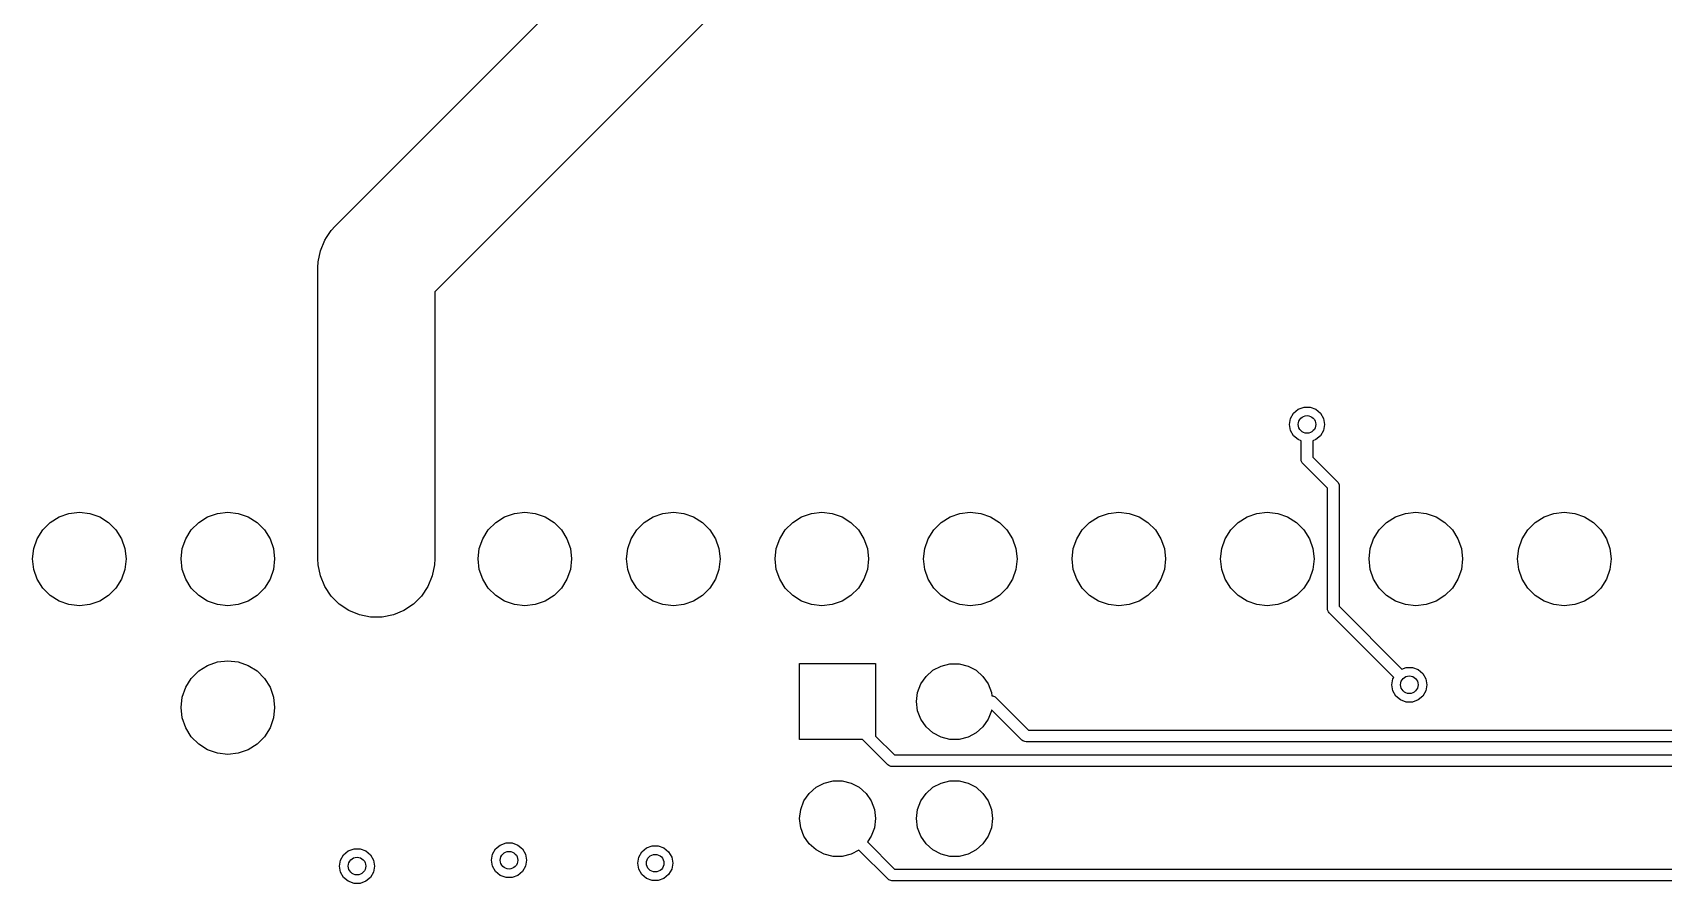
# Model space of a CAD drawing. Extents: x 0 to 530, y -238 to 0.
# Drawn here: x 280.81 to 308.7, y -152.31 to -137.76 of the extents above; entities that cross this region are included whole.
import ezdxf

# ---------------------------------------------------------------- set-up
doc = ezdxf.new("R2010")
doc.units = 0
doc.layers.add('BLACK', color=7, linetype='CONTINUOUS')

msp = doc.modelspace()

# ---------------------------------------------------------------- linework, layer by layer
at = {"layer": 'BLACK', "linetype": 'CONTINUOUS'}
for p, q in [((285.982893, -141.072893), (296.56, -130.495786)), ((298.267106, -131.617107), (287.69, -142.194213)), ((285.839226, -141.261987), (285.916989, -141.145606)), ((285.916989, -141.145606), (285.982893, -141.072893)), ((285.73306, -141.489715), (285.808079, -141.308603)), ((285.808079, -141.308603), (285.839226, -141.261987)), ((285.69, -141.78), (285.694815, -141.681983)), ((285.694815, -141.681983), (285.73306, -141.489715)), ((285.69, -146.76), (285.69, -141.78)), ((287.69, -142.194213), (287.69, -146.76)), ((302.380187, -144.267164), (302.46, -144.200192)), ((302.46, -144.200192), (302.557906, -144.164558)), ((302.557906, -144.164558), (302.662094, -144.164558)), ((302.662094, -144.164558), (302.76, -144.200192)), ((302.76, -144.200192), (302.839813, -144.267164)), ((302.31, -144.46), (302.328092, -144.357394)), ((302.328092, -144.562606), (302.31, -144.46)), ((302.328092, -144.357394), (302.380187, -144.267164)), ((302.839813, -144.267164), (302.891908, -144.357394)), ((302.891908, -144.357394), (302.91, -144.46)), ((302.91, -144.46), (302.891908, -144.562606)), ((302.380187, -144.652836), (302.328092, -144.562606)), ((302.46, -144.719808), (302.380187, -144.652836)), ((302.51, -144.738006), (302.46, -144.719808)), ((302.51, -145.06), (302.51, -144.738006)), ((302.76, -144.719808), (302.71, -144.738006)), ((302.71, -144.738006), (302.71, -145.018578)), ((302.839813, -144.652836), (302.76, -144.719808)), ((302.891908, -144.562606), (302.839813, -144.652836)), ((302.71, -145.018578), (303.130711, -145.439289)), ((302.511921, -145.079509), (302.51, -145.06)), ((302.526853, -145.115557), (302.511921, -145.079509)), ((302.539289, -145.130711), (302.526853, -145.115557)), ((302.96, -145.551422), (302.539289, -145.130711)), ((302.96, -147.61), (302.96, -145.551422)), ((303.130711, -145.439289), (303.143147, -145.454443)), ((303.143147, -145.454443), (303.158079, -145.490491)), ((303.158079, -145.490491), (303.16, -145.51)), ((303.16, -145.51), (303.16, -147.568578)), ((280.984535, -146.261208), (281.111208, -146.134535)), ((281.111208, -146.134535), (281.262893, -146.039225)), ((281.262893, -146.039225), (281.431983, -145.980058)), ((281.431983, -145.980058), (281.61, -145.96)), ((281.61, -145.96), (281.788017, -145.980058)), ((281.788017, -145.980058), (281.957107, -146.039225)), ((281.957107, -146.039225), (282.108792, -146.134535)), ((282.108792, -146.134535), (282.235465, -146.261208)), ((283.524535, -146.261208), (283.651208, -146.134535)), ((283.651208, -146.134535), (283.802893, -146.039225)), ((283.802893, -146.039225), (283.971983, -145.980058)), ((283.971983, -145.980058), (284.15, -145.96)), ((284.15, -145.96), (284.328017, -145.980058)), ((284.328017, -145.980058), (284.497107, -146.039225)), ((284.497107, -146.039225), (284.648792, -146.134535)), ((284.648792, -146.134535), (284.775465, -146.261208)), ((288.604535, -146.261208), (288.731208, -146.134535)), ((288.731208, -146.134535), (288.882893, -146.039225)), ((288.882893, -146.039225), (289.051983, -145.980058)), ((289.051983, -145.980058), (289.23, -145.96)), ((289.23, -145.96), (289.408017, -145.980058)), ((289.408017, -145.980058), (289.577107, -146.039225)), ((289.577107, -146.039225), (289.728792, -146.134535)), ((289.728792, -146.134535), (289.855465, -146.261208)), ((291.144535, -146.261208), (291.271208, -146.134535)), ((291.271208, -146.134535), (291.422893, -146.039225)), ((291.422893, -146.039225), (291.591983, -145.980058)), ((291.591983, -145.980058), (291.77, -145.96)), ((291.77, -145.96), (291.948017, -145.980058)), ((291.948017, -145.980058), (292.117107, -146.039225)), ((292.117107, -146.039225), (292.268792, -146.134535)), ((292.268792, -146.134535), (292.395465, -146.261208)), ((293.684535, -146.261208), (293.811208, -146.134535)), ((293.811208, -146.134535), (293.962893, -146.039225)), ((293.962893, -146.039225), (294.131983, -145.980058)), ((294.131983, -145.980058), (294.31, -145.96)), ((294.31, -145.96), (294.488017, -145.980058)), ((294.488017, -145.980058), (294.657107, -146.039225)), ((294.657107, -146.039225), (294.808792, -146.134535)), ((294.808792, -146.134535), (294.935465, -146.261208)), ((296.224535, -146.261208), (296.351208, -146.134535)), ((296.351208, -146.134535), (296.502893, -146.039225)), ((296.502893, -146.039225), (296.671983, -145.980058)), ((296.671983, -145.980058), (296.85, -145.96)), ((296.85, -145.96), (297.028017, -145.980058)), ((297.028017, -145.980058), (297.197107, -146.039225)), ((297.197107, -146.039225), (297.348792, -146.134535)), ((297.348792, -146.134535), (297.475465, -146.261208)), ((298.764535, -146.261208), (298.891208, -146.134535)), ((298.891208, -146.134535), (299.042893, -146.039225)), ((299.042893, -146.039225), (299.211983, -145.980058)), ((299.211983, -145.980058), (299.39, -145.96)), ((299.39, -145.96), (299.568017, -145.980058)), ((299.568017, -145.980058), (299.737107, -146.039225)), ((299.737107, -146.039225), (299.888792, -146.134535)), ((299.888792, -146.134535), (300.015465, -146.261208)), ((301.304535, -146.261208), (301.431208, -146.134535)), ((301.431208, -146.134535), (301.582893, -146.039225)), ((301.582893, -146.039225), (301.751983, -145.980058)), ((301.751983, -145.980058), (301.93, -145.96)), ((301.93, -145.96), (302.108017, -145.980058)), ((302.108017, -145.980058), (302.277107, -146.039225)), ((302.277107, -146.039225), (302.428792, -146.134535)), ((302.428792, -146.134535), (302.555465, -146.261208)), ((303.844535, -146.261208), (303.971208, -146.134535)), ((303.971208, -146.134535), (304.122893, -146.039225)), ((304.122893, -146.039225), (304.291983, -145.980058)), ((304.291983, -145.980058), (304.47, -145.96)), ((304.47, -145.96), (304.648017, -145.980058)), ((304.648017, -145.980058), (304.817107, -146.039225)), ((304.817107, -146.039225), (304.968792, -146.134535)), ((304.968792, -146.134535), (305.095465, -146.261208)), ((306.384535, -146.261208), (306.511208, -146.134535)), ((306.511208, -146.134535), (306.662893, -146.039225)), ((306.662893, -146.039225), (306.831983, -145.980058)), ((306.831983, -145.980058), (307.01, -145.96)), ((307.01, -145.96), (307.188017, -145.980058)), ((307.188017, -145.980058), (307.357107, -146.039225)), ((307.357107, -146.039225), (307.508792, -146.134535)), ((307.508792, -146.134535), (307.635465, -146.261208)), ((280.830058, -146.581983), (280.889225, -146.412893)), ((280.889225, -146.412893), (280.984535, -146.261208)), ((282.235465, -146.261208), (282.330775, -146.412893)), ((282.330775, -146.412893), (282.389942, -146.581983)), ((283.370058, -146.581983), (283.429225, -146.412893)), ((283.429225, -146.412893), (283.524535, -146.261208)), ((284.775465, -146.261208), (284.870775, -146.412893)), ((284.870775, -146.412893), (284.929942, -146.581983)), ((288.450058, -146.581983), (288.509225, -146.412893)), ((288.509225, -146.412893), (288.604535, -146.261208)), ((289.855465, -146.261208), (289.950775, -146.412893)), ((289.950775, -146.412893), (290.009942, -146.581983)), ((290.990058, -146.581983), (291.049225, -146.412893)), ((291.049225, -146.412893), (291.144535, -146.261208)), ((292.395465, -146.261208), (292.490775, -146.412893)), ((292.490775, -146.412893), (292.549942, -146.581983)), ((293.530058, -146.581983), (293.589225, -146.412893)), ((293.589225, -146.412893), (293.684535, -146.261208)), ((294.935465, -146.261208), (295.030775, -146.412893)), ((295.030775, -146.412893), (295.089942, -146.581983)), ((296.070058, -146.581983), (296.129225, -146.412893)), ((296.129225, -146.412893), (296.224535, -146.261208)), ((297.475465, -146.261208), (297.570775, -146.412893)), ((297.570775, -146.412893), (297.629942, -146.581983)), ((298.610058, -146.581983), (298.669225, -146.412893)), ((298.669225, -146.412893), (298.764535, -146.261208)), ((300.015465, -146.261208), (300.110775, -146.412893)), ((300.110775, -146.412893), (300.169942, -146.581983)), ((301.150058, -146.581983), (301.209225, -146.412893)), ((301.209225, -146.412893), (301.304535, -146.261208)), ((302.555465, -146.261208), (302.650775, -146.412893)), ((302.650775, -146.412893), (302.709942, -146.581983)), ((303.690058, -146.581983), (303.749225, -146.412893)), ((303.749225, -146.412893), (303.844535, -146.261208)), ((305.095465, -146.261208), (305.190775, -146.412893)), ((305.190775, -146.412893), (305.249942, -146.581983)), ((306.230058, -146.581983), (306.289225, -146.412893)), ((306.289225, -146.412893), (306.384535, -146.261208)), ((307.635465, -146.261208), (307.730775, -146.412893)), ((307.730775, -146.412893), (307.789942, -146.581983)), ((280.81, -146.76), (280.830058, -146.581983)), ((282.389942, -146.581983), (282.41, -146.76)), ((283.35, -146.76), (283.370058, -146.581983)), ((284.929942, -146.581983), (284.95, -146.76)), ((288.43, -146.76), (288.450058, -146.581983)), ((290.009942, -146.581983), (290.03, -146.76)), ((290.97, -146.76), (290.990058, -146.581983)), ((292.549942, -146.581983), (292.57, -146.76)), ((293.51, -146.76), (293.530058, -146.581983)), ((295.089942, -146.581983), (295.11, -146.76)), ((296.05, -146.76), (296.070058, -146.581983)), ((297.629942, -146.581983), (297.65, -146.76)), ((298.59, -146.76), (298.610058, -146.581983)), ((300.169942, -146.581983), (300.19, -146.76)), ((301.13, -146.76), (301.150058, -146.581983)), ((302.709942, -146.581983), (302.73, -146.76)), ((303.67, -146.76), (303.690058, -146.581983)), ((305.249942, -146.581983), (305.27, -146.76)), ((306.21, -146.76), (306.230058, -146.581983)), ((307.789942, -146.581983), (307.81, -146.76)), ((280.830058, -146.938017), (280.81, -146.76)), ((280.889225, -147.107107), (280.830058, -146.938017)), ((282.389942, -146.938017), (282.330775, -147.107107)), ((282.41, -146.76), (282.389942, -146.938017)), ((283.370058, -146.938017), (283.35, -146.76)), ((283.429225, -147.107107), (283.370058, -146.938017)), ((284.929942, -146.938017), (284.870775, -147.107107)), ((284.95, -146.76), (284.929942, -146.938017)), ((285.694815, -146.858017), (285.69, -146.76)), ((285.73306, -147.050285), (285.694815, -146.858017)), ((287.685185, -146.858017), (287.64694, -147.050285)), ((287.69, -146.76), (287.685185, -146.858017)), ((288.450058, -146.938017), (288.43, -146.76)), ((288.509225, -147.107107), (288.450058, -146.938017)), ((290.009942, -146.938017), (289.950775, -147.107107)), ((290.03, -146.76), (290.009942, -146.938017)), ((290.990058, -146.938017), (290.97, -146.76)), ((291.049225, -147.107107), (290.990058, -146.938017)), ((292.549942, -146.938017), (292.490775, -147.107107)), ((292.57, -146.76), (292.549942, -146.938017)), ((293.530058, -146.938017), (293.51, -146.76)), ((293.589225, -147.107107), (293.530058, -146.938017)), ((295.089942, -146.938017), (295.030775, -147.107107)), ((295.11, -146.76), (295.089942, -146.938017)), ((296.070058, -146.938017), (296.05, -146.76)), ((296.129225, -147.107107), (296.070058, -146.938017)), ((297.629942, -146.938017), (297.570775, -147.107107)), ((297.65, -146.76), (297.629942, -146.938017)), ((298.610058, -146.938017), (298.59, -146.76)), ((298.669225, -147.107107), (298.610058, -146.938017)), ((300.169942, -146.938017), (300.110775, -147.107107)), ((300.19, -146.76), (300.169942, -146.938017)), ((301.150058, -146.938017), (301.13, -146.76)), ((301.209225, -147.107107), (301.150058, -146.938017)), ((302.709942, -146.938017), (302.650775, -147.107107)), ((302.73, -146.76), (302.709942, -146.938017)), ((303.690058, -146.938017), (303.67, -146.76)), ((303.749225, -147.107107), (303.690058, -146.938017)), ((305.249942, -146.938017), (305.190775, -147.107107)), ((305.27, -146.76), (305.249942, -146.938017)), ((306.230058, -146.938017), (306.21, -146.76)), ((306.289225, -147.107107), (306.230058, -146.938017)), ((307.789942, -146.938017), (307.730775, -147.107107)), ((307.81, -146.76), (307.789942, -146.938017)), ((280.984535, -147.258792), (280.889225, -147.107107)), ((281.111208, -147.385465), (280.984535, -147.258792)), ((282.235465, -147.258792), (282.108792, -147.385465)), ((282.330775, -147.107107), (282.235465, -147.258792)), ((283.524535, -147.258792), (283.429225, -147.107107)), ((283.651208, -147.385465), (283.524535, -147.258792)), ((284.775465, -147.258792), (284.648792, -147.385465)), ((284.870775, -147.107107), (284.775465, -147.258792)), ((285.808079, -147.231397), (285.73306, -147.050285)), ((285.91699, -147.394393), (285.808079, -147.231397)), ((287.571921, -147.231397), (287.46301, -147.394393)), ((287.64694, -147.050285), (287.571921, -147.231397)), ((288.604535, -147.258792), (288.509225, -147.107107)), ((288.731208, -147.385465), (288.604535, -147.258792)), ((289.855465, -147.258792), (289.728792, -147.385465)), ((289.950775, -147.107107), (289.855465, -147.258792)), ((291.144535, -147.258792), (291.049225, -147.107107)), ((291.271208, -147.385465), (291.144535, -147.258792)), ((292.395465, -147.258792), (292.268792, -147.385465)), ((292.490775, -147.107107), (292.395465, -147.258792)), ((293.684535, -147.258792), (293.589225, -147.107107)), ((293.811208, -147.385465), (293.684535, -147.258792)), ((294.935465, -147.258792), (294.808792, -147.385465)), ((295.030775, -147.107107), (294.935465, -147.258792)), ((296.224535, -147.258792), (296.129225, -147.107107)), ((296.351208, -147.385465), (296.224535, -147.258792)), ((297.475465, -147.258792), (297.348792, -147.385465)), ((297.570775, -147.107107), (297.475465, -147.258792)), ((298.764535, -147.258792), (298.669225, -147.107107)), ((298.891208, -147.385465), (298.764535, -147.258792)), ((300.015465, -147.258792), (299.888792, -147.385465)), ((300.110775, -147.107107), (300.015465, -147.258792)), ((301.304535, -147.258792), (301.209225, -147.107107)), ((301.431208, -147.385465), (301.304535, -147.258792)), ((302.555465, -147.258792), (302.428792, -147.385465)), ((302.650775, -147.107107), (302.555465, -147.258792)), ((303.844535, -147.258792), (303.749225, -147.107107)), ((303.971208, -147.385465), (303.844535, -147.258792)), ((305.095465, -147.258792), (304.968792, -147.385465)), ((305.190775, -147.107107), (305.095465, -147.258792)), ((306.384535, -147.258792), (306.289225, -147.107107)), ((306.511208, -147.385465), (306.384535, -147.258792)), ((307.635465, -147.258792), (307.508792, -147.385465)), ((307.730775, -147.107107), (307.635465, -147.258792)), ((281.262893, -147.480775), (281.111208, -147.385465)), ((281.431983, -147.539942), (281.262893, -147.480775)), ((281.61, -147.56), (281.431983, -147.539942)), ((281.788017, -147.539942), (281.61, -147.56)), ((281.957107, -147.480775), (281.788017, -147.539942)), ((282.108792, -147.385465), (281.957107, -147.480775)), ((283.802893, -147.480775), (283.651208, -147.385465)), ((283.971983, -147.539942), (283.802893, -147.480775)), ((284.15, -147.56), (283.971983, -147.539942)), ((284.328017, -147.539942), (284.15, -147.56)), ((284.497107, -147.480775), (284.328017, -147.539942)), ((284.648792, -147.385465), (284.497107, -147.480775)), ((286.055607, -147.53301), (285.91699, -147.394393)), ((286.218603, -147.641921), (286.055607, -147.53301)), ((287.324393, -147.53301), (287.161397, -147.641921)), ((287.46301, -147.394393), (287.324393, -147.53301)), ((288.882893, -147.480775), (288.731208, -147.385465)), ((289.051983, -147.539942), (288.882893, -147.480775)), ((289.23, -147.56), (289.051983, -147.539942)), ((289.408017, -147.539942), (289.23, -147.56)), ((289.577107, -147.480775), (289.408017, -147.539942)), ((289.728792, -147.385465), (289.577107, -147.480775)), ((291.422893, -147.480775), (291.271208, -147.385465)), ((291.591983, -147.539942), (291.422893, -147.480775)), ((291.77, -147.56), (291.591983, -147.539942)), ((291.948017, -147.539942), (291.77, -147.56)), ((292.117107, -147.480775), (291.948017, -147.539942)), ((292.268792, -147.385465), (292.117107, -147.480775)), ((293.962893, -147.480775), (293.811208, -147.385465)), ((294.131983, -147.539942), (293.962893, -147.480775)), ((294.31, -147.56), (294.131983, -147.539942)), ((294.488017, -147.539942), (294.31, -147.56)), ((294.657107, -147.480775), (294.488017, -147.539942)), ((294.808792, -147.385465), (294.657107, -147.480775)), ((296.502893, -147.480775), (296.351208, -147.385465)), ((296.671983, -147.539942), (296.502893, -147.480775)), ((296.85, -147.56), (296.671983, -147.539942)), ((297.028017, -147.539942), (296.85, -147.56)), ((297.197107, -147.480775), (297.028017, -147.539942)), ((297.348792, -147.385465), (297.197107, -147.480775)), ((299.042893, -147.480775), (298.891208, -147.385465)), ((299.211983, -147.539942), (299.042893, -147.480775)), ((299.39, -147.56), (299.211983, -147.539942)), ((299.568017, -147.539942), (299.39, -147.56)), ((299.737107, -147.480775), (299.568017, -147.539942)), ((299.888792, -147.385465), (299.737107, -147.480775)), ((301.582893, -147.480775), (301.431208, -147.385465)), ((301.751983, -147.539942), (301.582893, -147.480775)), ((301.93, -147.56), (301.751983, -147.539942)), ((302.108017, -147.539942), (301.93, -147.56)), ((302.277107, -147.480775), (302.108017, -147.539942)), ((302.428792, -147.385465), (302.277107, -147.480775)), ((304.122893, -147.480775), (303.971208, -147.385465)), ((304.291983, -147.539942), (304.122893, -147.480775)), ((304.47, -147.56), (304.291983, -147.539942)), ((304.648017, -147.539942), (304.47, -147.56)), ((304.817107, -147.480775), (304.648017, -147.539942)), ((304.968792, -147.385465), (304.817107, -147.480775)), ((306.662893, -147.480775), (306.511208, -147.385465)), ((306.831983, -147.539942), (306.662893, -147.480775)), ((307.01, -147.56), (306.831983, -147.539942)), ((307.188017, -147.539942), (307.01, -147.56)), ((307.357107, -147.480775), (307.188017, -147.539942)), ((307.508792, -147.385465), (307.357107, -147.480775)), ((286.399715, -147.71694), (286.218603, -147.641921)), ((286.591983, -147.755185), (286.399715, -147.71694)), ((286.788017, -147.755185), (286.591983, -147.755185)), ((286.980285, -147.71694), (286.788017, -147.755185)), ((287.161397, -147.641921), (286.980285, -147.71694)), ((302.961921, -147.629509), (302.96, -147.61)), ((302.976853, -147.665557), (302.961921, -147.629509)), ((302.989289, -147.680711), (302.976853, -147.665557)), ((304.091957, -148.783378), (302.989289, -147.680711)), ((303.16, -147.568578), (304.233177, -148.641756)), ((283.524535, -148.801208), (283.651208, -148.674535)), ((283.651208, -148.674535), (283.802893, -148.579225)), ((283.802893, -148.579225), (283.971983, -148.520058)), ((283.971983, -148.520058), (284.15, -148.5)), ((284.15, -148.5), (284.328017, -148.520058)), ((284.328017, -148.520058), (284.497107, -148.579225)), ((284.497107, -148.579225), (284.648792, -148.674535)), ((284.648792, -148.674535), (284.775465, -148.801208)), ((293.93, -149.8484), (293.93, -148.5484)), ((293.93, -148.5484), (295.23, -148.5484)), ((295.23, -148.5484), (295.23, -149.788578)), ((296.093468, -148.76737), (296.210758, -148.66346)), ((296.210758, -148.66346), (296.349507, -148.590639)), ((296.349507, -148.590639), (296.501651, -148.553139)), ((296.501651, -148.553139), (296.658349, -148.553139)), ((296.658349, -148.553139), (296.810493, -148.590639)), ((296.810493, -148.590639), (296.949242, -148.66346)), ((296.949242, -148.66346), (297.066532, -148.76737)), ((304.233177, -148.641756), (304.307906, -148.614558)), ((304.307906, -148.614558), (304.412094, -148.614558)), ((304.412094, -148.614558), (304.51, -148.650192)), ((304.51, -148.650192), (304.589813, -148.717164)), ((283.370058, -149.121983), (283.429225, -148.952893)), ((283.429225, -148.952893), (283.524535, -148.801208)), ((284.775465, -148.801208), (284.870775, -148.952893)), ((284.870775, -148.952893), (284.929942, -149.121983)), ((295.948888, -149.042845), (296.004454, -148.89633)), ((296.004454, -148.89633), (296.093468, -148.76737)), ((297.066532, -148.76737), (297.155546, -148.89633)), ((297.155546, -148.89633), (297.211112, -149.042845)), ((304.06, -148.91), (304.078092, -148.807394)), ((304.078092, -149.012606), (304.06, -148.91)), ((304.078092, -148.807394), (304.091957, -148.783378)), ((304.589813, -148.717164), (304.641908, -148.807394)), ((304.641908, -148.807394), (304.66, -148.91)), ((304.66, -148.91), (304.641908, -149.012606)), ((283.35, -149.3), (283.370058, -149.121983)), ((284.929942, -149.121983), (284.95, -149.3)), ((295.93, -149.1984), (295.948888, -149.042845)), ((295.948888, -149.353955), (295.93, -149.1984)), ((297.211112, -149.042845), (297.217872, -149.098525)), ((297.217872, -149.098525), (297.236109, -149.100321)), ((297.236109, -149.100321), (297.272157, -149.115253)), ((297.272157, -149.115253), (297.287311, -149.127689)), ((297.287311, -149.127689), (297.844621, -149.685)), ((304.130187, -149.102836), (304.078092, -149.012606)), ((304.21, -149.169808), (304.130187, -149.102836)), ((304.307906, -149.205442), (304.21, -149.169808)), ((304.412094, -149.205442), (304.307906, -149.205442)), ((304.51, -149.169808), (304.412094, -149.205442)), ((304.589813, -149.102836), (304.51, -149.169808)), ((304.641908, -149.012606), (304.589813, -149.102836)), ((283.370058, -149.478017), (283.35, -149.3)), ((283.429225, -149.647107), (283.370058, -149.478017)), ((284.929942, -149.478017), (284.870775, -149.647107)), ((284.95, -149.3), (284.929942, -149.478017)), ((296.004454, -149.50047), (295.948888, -149.353955)), ((296.093468, -149.62943), (296.004454, -149.50047)), ((297.155546, -149.50047), (297.066532, -149.62943)), ((297.211112, -149.353955), (297.155546, -149.50047)), ((297.213236, -149.336458), (297.211112, -149.353955)), ((297.73249, -149.855711), (297.213236, -149.336458)), ((283.524535, -149.798792), (283.429225, -149.647107)), ((284.870775, -149.647107), (284.775465, -149.798792)), ((295.23, -149.788578), (295.551421, -150.11)), ((296.210758, -149.73334), (296.093468, -149.62943)), ((296.349507, -149.806161), (296.210758, -149.73334)), ((296.949242, -149.73334), (296.810493, -149.806161)), ((297.066532, -149.62943), (296.949242, -149.73334)), ((297.844621, -149.685), (305.699783, -149.685)), ((305.699783, -149.685), (307.234848, -149.685)), ((307.234848, -149.685), (312.694614, -149.685)), ((283.651208, -149.925465), (283.524535, -149.798792)), ((283.802893, -150.020775), (283.651208, -149.925465)), ((283.971983, -150.079942), (283.802893, -150.020775)), ((284.497107, -150.020775), (284.328017, -150.079942)), ((284.648792, -149.925465), (284.497107, -150.020775)), ((284.775465, -149.798792), (284.648792, -149.925465)), ((295.006978, -149.8484), (293.93, -149.8484)), ((295.43929, -150.280711), (295.006978, -149.8484)), ((296.501651, -149.843661), (296.349507, -149.806161)), ((296.658349, -149.843661), (296.501651, -149.843661)), ((296.810493, -149.806161), (296.658349, -149.843661)), ((297.747643, -149.868148), (297.73249, -149.855711)), ((297.783691, -149.883079), (297.747643, -149.868148)), ((297.8032, -149.885), (297.783691, -149.883079)), ((305.699783, -149.885), (297.8032, -149.885)), ((307.234848, -149.885), (305.699783, -149.885)), ((312.694614, -149.885), (307.234848, -149.885)), ((284.15, -150.1), (283.971983, -150.079942)), ((284.328017, -150.079942), (284.15, -150.1)), ((295.454443, -150.293148), (295.43929, -150.280711)), ((295.490491, -150.308079), (295.454443, -150.293148)), ((295.51, -150.31), (295.490491, -150.308079)), ((305.699783, -150.31), (295.51, -150.31)), ((295.551421, -150.11), (305.699783, -150.11)), ((305.699783, -150.11), (307.234848, -150.11)), ((307.234848, -150.31), (305.699783, -150.31)), ((307.234848, -150.11), (309.76, -150.11)), ((309.76, -150.31), (307.234848, -150.31)), ((294.210758, -150.66346), (294.349507, -150.590639)), ((294.349507, -150.590639), (294.501651, -150.553139)), ((294.501651, -150.553139), (294.658349, -150.553139)), ((294.658349, -150.553139), (294.810493, -150.590639)), ((294.810493, -150.590639), (294.949242, -150.66346)), ((296.210758, -150.66346), (296.349507, -150.590639)), ((296.349507, -150.590639), (296.501651, -150.553139)), ((296.501651, -150.553139), (296.658349, -150.553139)), ((296.658349, -150.553139), (296.810493, -150.590639)), ((296.810493, -150.590639), (296.949242, -150.66346)), ((293.948888, -151.042845), (294.004454, -150.89633)), ((294.004454, -150.89633), (294.093468, -150.76737)), ((294.093468, -150.76737), (294.210758, -150.66346)), ((294.949242, -150.66346), (295.066532, -150.76737)), ((295.066532, -150.76737), (295.155546, -150.89633)), ((295.155546, -150.89633), (295.211112, -151.042845)), ((295.948888, -151.042845), (296.004454, -150.89633)), ((296.004454, -150.89633), (296.093468, -150.76737)), ((296.093468, -150.76737), (296.210758, -150.66346)), ((296.949242, -150.66346), (297.066532, -150.76737)), ((297.066532, -150.76737), (297.155546, -150.89633)), ((297.155546, -150.89633), (297.211112, -151.042845)), ((293.93, -151.1984), (293.948888, -151.042845)), ((295.211112, -151.042845), (295.23, -151.1984)), ((295.93, -151.1984), (295.948888, -151.042845)), ((297.211112, -151.042845), (297.23, -151.1984)), ((293.948888, -151.353955), (293.93, -151.1984)), ((294.004454, -151.50047), (293.948888, -151.353955)), ((295.211112, -151.353955), (295.155546, -151.50047)), ((295.23, -151.1984), (295.211112, -151.353955)), ((295.948888, -151.353955), (295.93, -151.1984)), ((296.004454, -151.50047), (295.948888, -151.353955)), ((297.211112, -151.353955), (297.155546, -151.50047)), ((297.23, -151.1984), (297.211112, -151.353955)), ((286.21, -151.750192), (286.307906, -151.714558)), ((286.307906, -151.714558), (286.412094, -151.714558)), ((286.412094, -151.714558), (286.51, -151.750192)), ((288.678092, -151.807394), (288.730187, -151.717164)), ((288.730187, -151.717164), (288.81, -151.650192)), ((288.81, -151.650192), (288.907906, -151.614558)), ((288.907906, -151.614558), (289.012094, -151.614558)), ((289.012094, -151.614558), (289.11, -151.650192)), ((289.11, -151.650192), (289.189813, -151.717164)), ((289.189813, -151.717164), (289.241908, -151.807394)), ((291.230187, -151.767164), (291.31, -151.700192)), ((291.31, -151.700192), (291.407906, -151.664558)), ((291.407906, -151.664558), (291.512094, -151.664558)), ((291.512094, -151.664558), (291.61, -151.700192)), ((291.61, -151.700192), (291.689813, -151.767164)), ((294.093468, -151.62943), (294.004454, -151.50047)), ((294.210758, -151.73334), (294.093468, -151.62943)), ((294.349507, -151.806161), (294.210758, -151.73334)), ((294.944439, -151.73586), (294.810493, -151.806161)), ((295.43929, -152.230711), (294.944439, -151.73586)), ((295.155546, -151.50047), (295.088714, -151.597292)), ((295.088714, -151.597292), (295.551421, -152.06)), ((296.093468, -151.62943), (296.004454, -151.50047)), ((296.210758, -151.73334), (296.093468, -151.62943)), ((296.349507, -151.806161), (296.210758, -151.73334)), ((296.949242, -151.73334), (296.810493, -151.806161)), ((297.066532, -151.62943), (296.949242, -151.73334)), ((297.155546, -151.50047), (297.066532, -151.62943)), ((286.06, -152.01), (286.078092, -151.907394)), ((286.078092, -152.112606), (286.06, -152.01)), ((286.078092, -151.907394), (286.130187, -151.817164)), ((286.130187, -151.817164), (286.21, -151.750192)), ((286.51, -151.750192), (286.589813, -151.817164)), ((286.589813, -151.817164), (286.641908, -151.907394)), ((286.641908, -151.907394), (286.66, -152.01)), ((286.66, -152.01), (286.641908, -152.112606)), ((288.66, -151.91), (288.678092, -151.807394)), ((288.678092, -152.012606), (288.66, -151.91)), ((288.730187, -152.102836), (288.678092, -152.012606)), ((289.241908, -152.012606), (289.189813, -152.102836)), ((289.241908, -151.807394), (289.26, -151.91)), ((289.26, -151.91), (289.241908, -152.012606)), ((291.16, -151.96), (291.178092, -151.857394)), ((291.178092, -152.062606), (291.16, -151.96)), ((291.178092, -151.857394), (291.230187, -151.767164)), ((291.689813, -151.767164), (291.741908, -151.857394)), ((291.741908, -151.857394), (291.76, -151.96)), ((291.76, -151.96), (291.741908, -152.062606)), ((294.501651, -151.843661), (294.349507, -151.806161)), ((294.658349, -151.843661), (294.501651, -151.843661)), ((294.810493, -151.806161), (294.658349, -151.843661)), ((296.501651, -151.843661), (296.349507, -151.806161)), ((296.658349, -151.843661), (296.501651, -151.843661)), ((296.810493, -151.806161), (296.658349, -151.843661)), ((286.130187, -152.202836), (286.078092, -152.112606)), ((286.21, -152.269808), (286.130187, -152.202836)), ((286.307906, -152.305442), (286.21, -152.269808)), ((286.412094, -152.305442), (286.307906, -152.305442)), ((286.51, -152.269808), (286.412094, -152.305442)), ((286.589813, -152.202836), (286.51, -152.269808)), ((286.641908, -152.112606), (286.589813, -152.202836)), ((288.81, -152.169808), (288.730187, -152.102836)), ((288.907906, -152.205442), (288.81, -152.169808)), ((289.012094, -152.205442), (288.907906, -152.205442)), ((289.11, -152.169808), (289.012094, -152.205442)), ((289.189813, -152.102836), (289.11, -152.169808)), ((291.230187, -152.152836), (291.178092, -152.062606)), ((291.31, -152.219808), (291.230187, -152.152836)), ((291.407906, -152.255442), (291.31, -152.219808)), ((291.512094, -152.255442), (291.407906, -152.255442)), ((291.61, -152.219808), (291.512094, -152.255442)), ((291.689813, -152.152836), (291.61, -152.219808)), ((291.741908, -152.062606), (291.689813, -152.152836)), ((295.454443, -152.243148), (295.43929, -152.230711)), ((295.490491, -152.258079), (295.454443, -152.243148)), ((295.51, -152.26), (295.490491, -152.258079)), ((354.527632, -152.26), (295.51, -152.26)), ((295.551421, -152.06), (354.527632, -152.06))]:
    msp.add_line(p, q, dxfattribs=at)
at = {"layer": 'BLACK'}
for centre in [(302.61, -144.46), (304.36, -148.91), (286.36, -152.01), (288.96, -151.91), (291.46, -151.96)]:
    msp.add_circle(centre, 0.15, dxfattribs=at)

doc.saveas('drawing.dxf')
